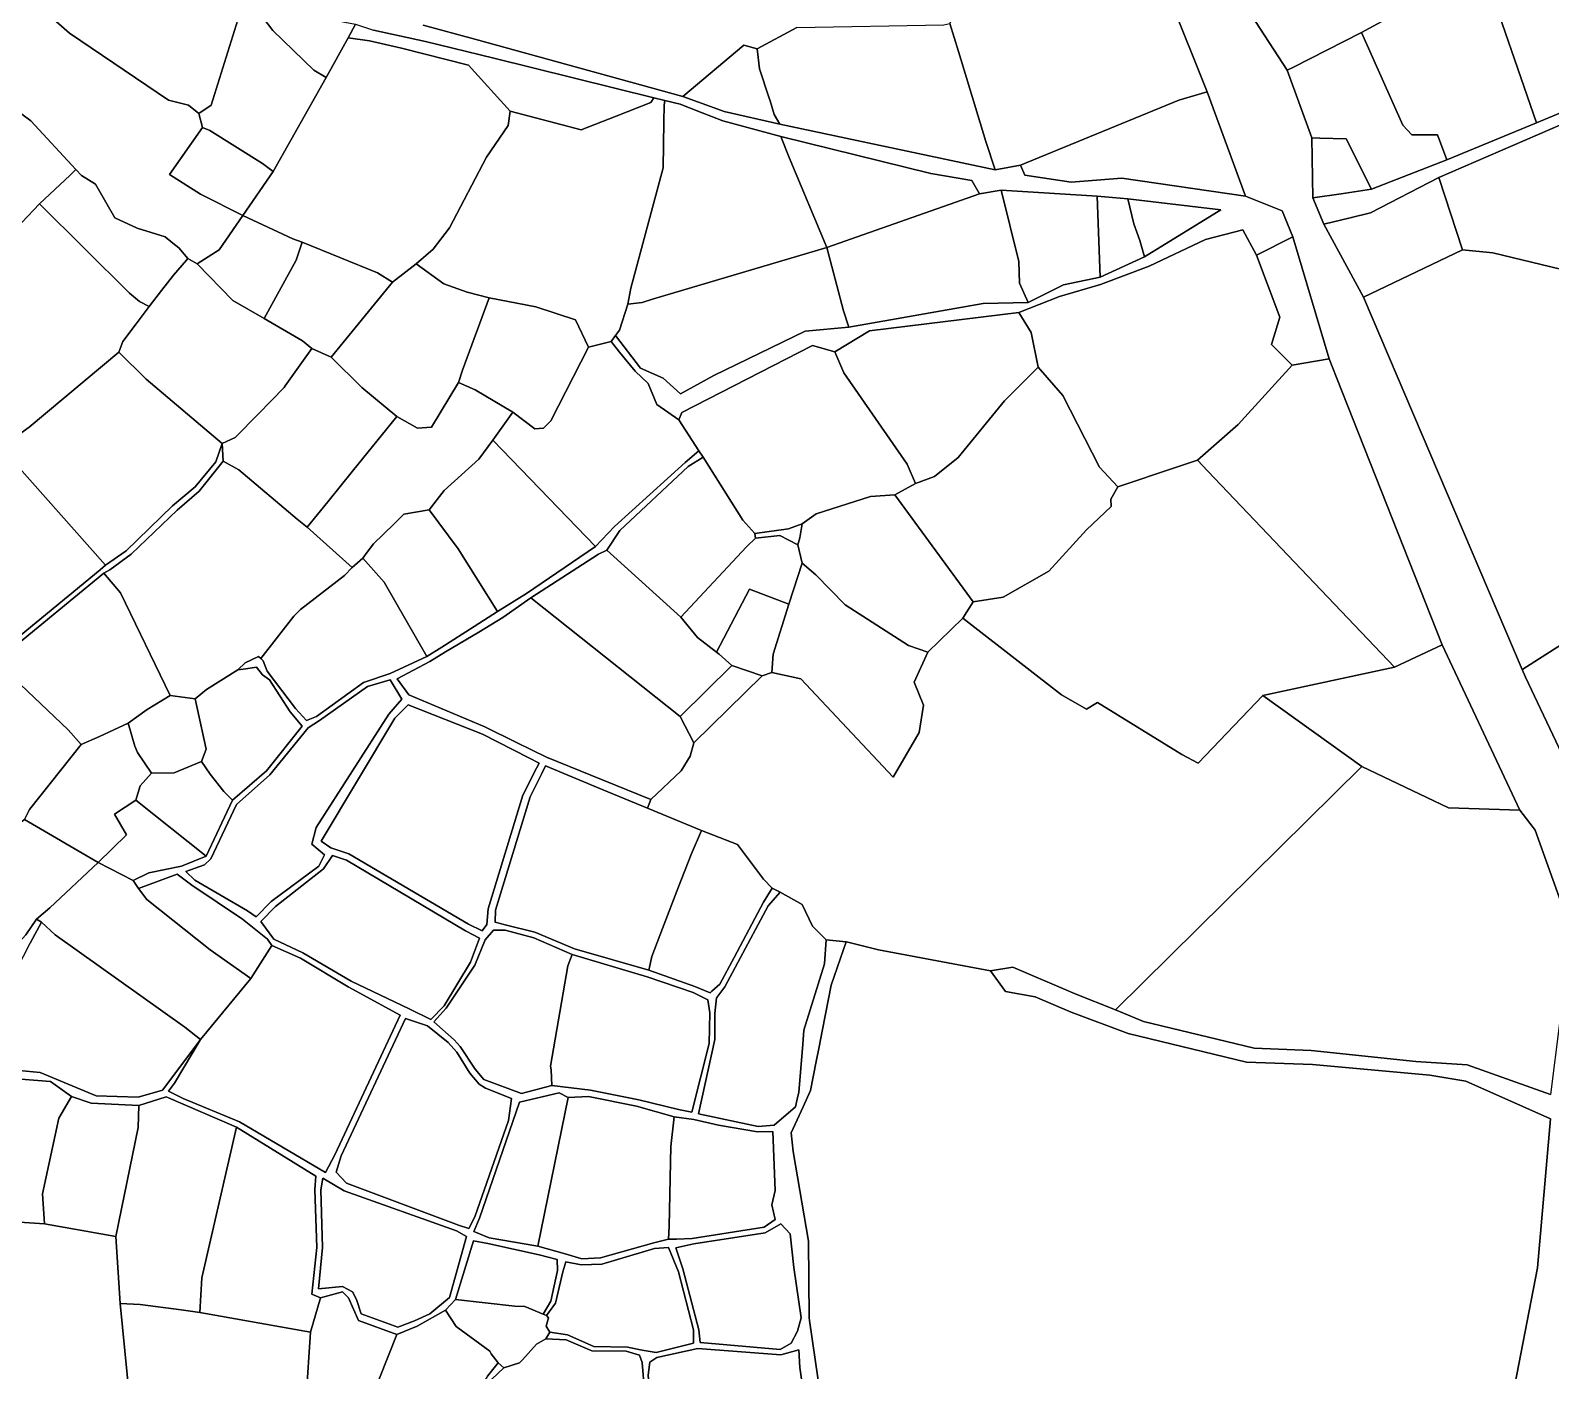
# Model space of a CAD drawing. Extents: x 542555 to 550520, y 1840485 to 1846995.
# Drawn here: x 549247 to 549493.4, y 1844050.7 to 1844267.9 of the extents above; entities that cross this region are included whole.
import ezdxf

# ---------------------------------------------------------------- set-up
doc = ezdxf.new("R2010")
doc.units = 0
doc.layers.add('Level 30', color=7, linetype='Continuous')

msp = doc.modelspace()

# ---------------------------------------------------------------- linework, layer by layer
at = {"layer": 'Level 30'}
for points in [[(549501.76, 1844334.36), (549485.72, 1844327.28), (549446.4, 1844316.79), (549442.63, 1844310.17), (549440.51, 1844305.01), (549439.8425, 1844302.9808), (549439.01, 1844300.45), (549437.7, 1844293.97), (549437.51, 1844291.88), (549436.9976, 1844289.6282), (549436.8, 1844288.76), (549438.4964, 1844283.6252), (549438.66, 1844283.13), (549445.53, 1844269.31), (549450.68, 1844261.43), (549454.7, 1844250.47), (549454.85, 1844240.75), (549456.63, 1844236.48), (549463.06, 1844224.69), (549488.74, 1844164.32), (549489.3193, 1844163.0939), (549501.54, 1844137.23)], [(549495.32, 1844125.92), (549490.86, 1844138.32), (549490.5471, 1844138.727), (549488.4, 1844141.52), (549475.79, 1844168.36), (549458.7005, 1844211.6304), (549457.5, 1844214.67), (549451.58, 1844234.44), (549449.9, 1844238.67), (549443.95, 1844241.02), (549437.73, 1844257.93), (549431.72, 1844272.9597)], [(549250.76, 1844269.72), (549253.38, 1844267.46), (549269.44, 1844256.58), (549272.67, 1844255.76), (549274.32, 1844254.4), (549274.93, 1844252.15), (549269.57, 1844244.55), (549274.62, 1844241.36), (549281.48, 1844237.91), (549277.63, 1844232.33), (549274.07, 1844230.08), (549272.57, 1844230.94), (549271.08, 1844232.65), (549270.12, 1844233.42), (549268.86, 1844234.42), (549264.32, 1844235.83), (549260.72, 1844237.54), (549257.58, 1844242.96), (549255.31, 1844244.38), (549254.42, 1844245.33), (549247.13, 1844253.22), (549245.65, 1844254.34)], [(549310.7, 1844268.76), (549319.035, 1844266.4683), (549352.78, 1844257.19), (549358.4234, 1844255.1148), (549359.47, 1844254.73), (549368.47, 1844252.72), (549403.39, 1844245.3), (549407.5, 1844246.07), (549408.17, 1844244.42), (549415.7, 1844243.27), (549423.87, 1844243.96), (549443.95, 1844241.02), (549449.9, 1844238.67), (549451.58, 1844234.44), (549445.69, 1844231.47), (549443.52, 1844235.55), (549437.44, 1844234), (549428.3, 1844229.71), (549420.45, 1844226.71), (549413.82, 1844224.75), (549407.2, 1844222.18), (549383.03, 1844219.2), (549377.37, 1844215.79), (549373.78, 1844216.81), (549352.57, 1844206), (549352.11, 1844204.79), (549348.57, 1844207.29), (549347.16, 1844210.66), (549345.02, 1844212.67), (549342.52, 1844215.74), (549341.15, 1844217.46), (549341.86, 1844218.45), (549345.92, 1844213.14), (549349.59, 1844211.55), (549352.38, 1844209.02), (549357.78, 1844211.98), (549372.58, 1844219.17), (549379.64, 1844219.8), (549401.41, 1844223.63), (549408.69, 1844223.82), (549414.44, 1844226.65), (549420.37, 1844227.93), (549427.59, 1844231.18), (549439.93, 1844238.84), (549424.87, 1844240.62), (549419.9, 1844241.05), (549404.33, 1844242.01), (549400.85, 1844241.38), (549399.6, 1844243.54), (549392.97, 1844244.69), (549368.64, 1844250.71), (549359.22, 1844253.25), (549355.8977, 1844254.5271), (549352.3, 1844255.91), (549349.85, 1844256.52), (549348.06, 1844256.96), (549322.1327, 1844263.3683), (549311.04, 1844266.11), (549302.61, 1844267.9)], [(549371.22, 1844268.34), (549364.81, 1844264.91), (549362.64, 1844265.5), (549352.78, 1844257.19), (549319.035, 1844266.4683), (549310.7, 1844268.76)], [(549497.27, 1844253.58), (549475.26, 1844244.06), (549464.19, 1844238.33), (549460.918, 1844237.5293), (549456.63, 1844236.48), (549454.85, 1844240.75), (549459.4264, 1844241.4244), (549464.35, 1844242.15), (549476.56, 1844246.92), (549491.06, 1844252.93), (549507.18, 1844259.61)], [(549242.79, 1844167.71), (549258.36, 1844180.46), (549259.2, 1844181.24), (549262.58, 1844183.57), (549270.07, 1844190.84), (549273.76, 1844193.93), (549277.06, 1844198.01), (549278.11, 1844200.95), (549278.27, 1844198.07), (549274.36, 1844193.25), (549270.83, 1844190.18), (549263.36, 1844183.04), (549259.9, 1844180.5), (549258.95, 1844179.97), (549243.44, 1844167.18)], [(549242.96, 1844099.56), (549248.64, 1844099.05), (549257.71, 1844095.27), (549264.48, 1844095.07), (549268.47, 1844096.17), (549269.65, 1844097.77), (549274.59, 1844104.37), (549270.39, 1844097.32), (549269.4, 1844096), (549271.78, 1844094.83), (549280.9, 1844091.03), (549294.86, 1844082.85), (549296.38, 1844085.71), (549306.93, 1844108.32), (549298.55, 1844112.94), (549290.82, 1844117.55), (549286.18, 1844119.64), (549285.47, 1844120.67), (549281.43, 1844123.91), (549273.19, 1844129.39), (549270.83, 1844131.16), (549264.58, 1844128.88), (549263.68, 1844130.13), (549266.22, 1844131.38), (549271.54, 1844132.45), (549275.5, 1844134.08), (549279.78, 1844143.18), (549285.28, 1844147.91), (549291.07, 1844155.15), (549289.11, 1844157.5), (549285.77, 1844162.68), (549284.67, 1844163.45), (549283.68, 1844164.72), (549281.93, 1844164.44), (549280.67, 1844164.27), (549281.86, 1844165.4), (549284.01, 1844166.45), (549284.37, 1844166.11), (549284.73, 1844165.75), (549285.42, 1844164.06), (549289.97, 1844158), (549291.79, 1844156.05), (549293.38, 1844156.7), (549301.02, 1844162.21), (549305.36, 1844163.7), (549311.28, 1844166.43), (549313.69, 1844167.97), (549318.94, 1844171.33), (549322.74, 1844173.76), (549327.41, 1844176.67), (549338.6, 1844184.25), (549341.71, 1844187.52), (549353.12, 1844197.88), (549355.36, 1844199.77), (549356.04, 1844198.73), (549353.62, 1844197.21), (549342.54, 1844186.84), (549340.47, 1844183.69), (549339.08, 1844183.02), (549328.15, 1844175.93), (549323.61, 1844172.74), (549319.68, 1844170.39), (549314.31, 1844167.18), (549311.75, 1844165.65), (549306.47, 1844162.83), (549308.34, 1844160.25), (549320.68, 1844155.04), (549325.81, 1844152.52), (549330.65, 1844150.15), (549337.86, 1844147.23), (549347.59, 1844143.29), (549347.02, 1844141.85), (549339.68, 1844144.91), (549330.5, 1844148.73), (549329.84, 1844147.38), (549328.04, 1844143.69), (549322.39, 1844125.37), (549322.35, 1844123.4), (549323.99, 1844122.95), (549328.77, 1844121.77), (549335.19, 1844119.08), (549347.24, 1844115.64), (549354.68, 1844112.95), (549357.21, 1844111.97), (549357.47, 1844112.2), (549358.77, 1844113.36), (549361.06, 1844117.67), (549365.82, 1844126.63), (549367.22, 1844128.9), (549368.54, 1844128.27), (549366.56, 1844126.05), (549361.68, 1844116.89), (549359.57, 1844112.93), (549358.26, 1844111.19), (549358.24, 1844111.16), (549357.93, 1844108.58), (549357.97, 1844104.4), (549355.32, 1844092.37), (549364.98, 1844090.3), (549367.55, 1844090.53), (549371.03, 1844093.5), (549371.28, 1844094.7), (549371.53, 1844095.88), (549372.19, 1844103.57), (549372.39, 1844105.91), (549375.69, 1844116.63), (549376.01, 1844120.56), (549379.22, 1844120.23), (549376.79, 1844113.17), (549375.386, 1844105.9992), (549374.7808, 1844102.9081), (549374.37, 1844100.81), (549373.45, 1844096.14), (549372.24, 1844093.49), (549370.3, 1844089.26), (549370.62, 1844086.24), (549373.11, 1844071.72), (549373.21, 1844059.29), (549373.269, 1844058.8835), (549375.5395, 1844043.2278)], [(549246.32, 1844121.33), (549248.05, 1844123.88), (549248.82, 1844123.38), (549246.98, 1844120.02)], [(549375.5395, 1844043.2278), (549373.269, 1844058.8835), (549373.21, 1844059.29), (549373.11, 1844071.72), (549370.62, 1844086.24), (549370.3, 1844089.26), (549372.24, 1844093.49), (549373.45, 1844096.14), (549374.37, 1844100.81), (549374.7808, 1844102.9081), (549375.386, 1844105.9992), (549376.79, 1844113.17), (549379.22, 1844120.23), (549379.4979, 1844120.1597), (549384.44, 1844118.91), (549402.61, 1844115.49), (549405.02, 1844112.19), (549409.87, 1844111.3), (549415.69, 1844108.82), (549424.91, 1844105.36), (549444.12, 1844100.69), (549454.78, 1844100.36), (549473.81, 1844098.62), (549479.63, 1844097.65), (549493.33, 1844091.53), (549491.23, 1844067.39), (549486.87, 1844044.8)], [(549486.87, 1844044.8), (549491.23, 1844067.39), (549493.33, 1844091.53), (549479.63, 1844097.65), (549473.81, 1844098.62), (549454.78, 1844100.36), (549444.12, 1844100.69), (549424.91, 1844105.36), (549415.69, 1844108.82), (549409.87, 1844111.3), (549405.02, 1844112.19), (549402.61, 1844115.49), (549406.22, 1844116.12), (549416.32, 1844111.8), (549422.87, 1844109.19), (549427.38, 1844107.33), (549445.31, 1844102.97), (549454.57, 1844102.61), (549471.56, 1844100.8), (549479.83, 1844100.3), (549493.38, 1844095.48)], [(549347.29, 1844038.13), (549346.19, 1844052.07), (549345.73, 1844053.25), (549343.59, 1844053.9), (549338.01, 1844053.92), (549333.83, 1844055.71), (549330.56, 1844055.88), (549331.19, 1844056.95), (549334.05, 1844056.54), (549338.34, 1844054.65), (549343.78, 1844054.56), (549346.16, 1844054.05), (549348.44, 1844053.66), (549354.47, 1844055.2), (549354.49, 1844057.36), (549352.06, 1844066.72), (549350.45, 1844070.71), (549348.17, 1844070.51), (549339.63, 1844068.01), (549336.3, 1844067.87), (549333.81, 1844068.35), (549333.3, 1844066.75), (549332.11, 1844061.68), (549330.69, 1844059.67), (549330.11, 1844059.9), (549331.37, 1844061.99), (549332.47, 1844066.97), (549332.37, 1844068.76), (549329.48, 1844069.5), (549321.18, 1844071.34), (549318.85, 1844071.76), (549315.92, 1844062.29), (549314.29, 1844060.51), (549309.73, 1844057.95), (549306.43, 1844056.59), (549300.22, 1844058.87), (549298.61, 1844062.53), (549297.59, 1844063.48), (549294.06, 1844062.53), (549292.64, 1844063.14), (549293.43, 1844070.67), (549293.15, 1844080.11), (549293.31, 1844082.25), (549280.45, 1844090.17), (549269.02, 1844095.08), (549264.61, 1844093.69), (549256.89, 1844094.08), (549253.68, 1844095.16), (549250.28, 1844097.56), (549243.44, 1844098.14)], [(549321.11, 1844049.86), (549322.84, 1844051.99), (549323.78, 1844051.17), (549321.79, 1844049.33)]]:
    msp.add_lwpolyline(points, dxfattribs=at)
for points in [[(549497.6, 1844285.6), (549507.18, 1844259.61), (549491.06, 1844252.93), (549482.49, 1844277.81), (549482.17, 1844279.19), (549492.96, 1844284.79)], [(549482.17, 1844279.19), (549482.49, 1844277.81), (549480.27, 1844276.92), (549479.71, 1844275.08), (549476.09, 1844272.55), (549472.49, 1844272.91), (549462.71, 1844267.52), (549451.5895, 1844261.8904), (549450.68, 1844261.43), (549445.53, 1844269.31), (549448.2606, 1844270.5836), (549479.19, 1844285.01), (549481.14, 1844280.69)], [(549482.49, 1844277.81), (549491.06, 1844252.93), (549476.56, 1844246.92), (549475.03, 1844250.98), (549470.88, 1844250.95), (549469.44, 1844252.54), (549462.71, 1844267.52), (549472.49, 1844272.91), (549476.09, 1844272.55), (549479.71, 1844275.08), (549480.27, 1844276.92)], [(549276.33, 1844255.77), (549274.32, 1844254.4), (549272.67, 1844255.76), (549269.44, 1844256.58), (549253.38, 1844267.46), (549250.76, 1844269.72), (549256.15, 1844273.97), (549257.03, 1844275.29), (549281.17, 1844272.78), (549280.63, 1844269.58)], [(549294.96, 1844260.28), (549286.38, 1844245.02), (549284.66, 1844246.33), (549276.11, 1844251.68), (549274.93, 1844252.15), (549274.32, 1844254.4), (549276.33, 1844255.77), (549280.63, 1844269.58), (549281.17, 1844272.78), (549283.75, 1844271.78), (549284.76, 1844269.93), (549286.3, 1844267.86), (549292.95, 1844261.45)], [(549431.44, 1844273.66), (549431.72, 1844272.9597), (549437.73, 1844257.93), (549433.12, 1844256.57), (549407.5, 1844246.07), (549403.39, 1844245.3), (549401.86, 1844249.87), (549397.4182, 1844264.4698), (549396.04, 1844269), (549396.91, 1844270.49)], [(549299.71, 1844268.89), (549298.51, 1844266.7), (549294.96, 1844260.28), (549292.95, 1844261.45), (549286.3, 1844267.86), (549284.76, 1844269.93), (549283.75, 1844271.78), (549286.53, 1844271.37)], [(549322.1327, 1844263.3683), (549348.06, 1844256.96), (549347.55, 1844256.23), (549341.9774, 1844254.0139), (549336.31, 1844251.76), (549324.8, 1844254.78), (549318.03, 1844262.27), (549307.16, 1844265.03), (549301.96, 1844266.19), (549298.51, 1844266.7), (549299.71, 1844268.89), (549302.61, 1844267.9), (549311.04, 1844266.11)], [(549396.04, 1844269), (549397.4182, 1844264.4698), (549401.86, 1844249.87), (549403.39, 1844245.3), (549368.47, 1844252.72), (549367.55, 1844254.24), (549366.91, 1844256.48), (549366.7183, 1844257.0452), (549365.16, 1844261.64), (549364.81, 1844264.91), (549371.22, 1844268.34), (549395.07, 1844268.78)], [(549298.51, 1844266.7), (549301.96, 1844266.19), (549307.16, 1844265.03), (549318.03, 1844262.27), (549324.8, 1844254.78), (549324.43, 1844252.46), (549320.92, 1844247.34), (549314.96, 1844235.88), (549312.29, 1844232.45), (549309.56, 1844230.07), (549305.72, 1844227.07), (549303.27, 1844228.59), (549291.07, 1844233.55), (549289.54, 1844234.1), (549281.48, 1844237.91), (549286.38, 1844245.02), (549294.96, 1844260.28)], [(549364.81, 1844264.91), (549365.16, 1844261.64), (549366.7183, 1844257.0452), (549366.91, 1844256.48), (549367.55, 1844254.24), (549368.47, 1844252.72), (549359.47, 1844254.73), (549358.4234, 1844255.1148), (549352.78, 1844257.19), (549362.64, 1844265.5)], [(549462.71, 1844267.52), (549469.44, 1844252.54), (549470.88, 1844250.95), (549475.03, 1844250.98), (549476.56, 1844246.92), (549464.35, 1844242.15), (549460.26, 1844250.32), (549455.9758, 1844250.4356), (549454.7, 1844250.47), (549450.68, 1844261.43), (549451.5895, 1844261.8904)], [(549253.48, 1844244.45), (549248.52, 1844239.78), (549245.66, 1844236.75), (549228.1, 1844220.82), (549225.55, 1844218.96), (549210.07, 1844235.36), (549207.83, 1844237.19), (549208.26, 1844238.59), (549234.26, 1844260.88), (549237.42, 1844260.57), (549245.65, 1844254.34), (549247.13, 1844253.22), (549254.42, 1844245.33)], [(549344.32, 1844226.14), (549343.82, 1844223.54), (549342.48, 1844219.31), (549341.86, 1844218.45), (549341.15, 1844217.46), (549337.5, 1844216.56), (549335.39, 1844220.99), (549328.93, 1844223.08), (549321.39, 1844224.53), (549317.8, 1844225.47), (549314.05, 1844226.81), (549309.56, 1844230.07), (549312.29, 1844232.45), (549314.96, 1844235.88), (549320.92, 1844247.34), (549324.43, 1844252.46), (549324.8, 1844254.78), (549336.31, 1844251.76), (549341.9774, 1844254.0139), (549347.55, 1844256.23), (549348.06, 1844256.96), (549349.85, 1844256.52), (549349.74, 1844255.79), (549349.7001, 1844253.0848), (549349.59, 1844245.63)], [(549368.64, 1844250.71), (549369.98, 1844247.28), (549376.09, 1844232.71), (549347.85, 1844224.32), (549346.15, 1844223.79), (549343.82, 1844223.54), (549344.32, 1844226.14), (549349.59, 1844245.63), (549349.7001, 1844253.0848), (549349.74, 1844255.79), (549349.85, 1844256.52), (549352.3, 1844255.91), (549355.8977, 1844254.5271), (549359.22, 1844253.25)], [(549437.73, 1844257.93), (549443.95, 1844241.02), (549423.87, 1844243.96), (549415.7, 1844243.27), (549408.17, 1844244.42), (549407.5, 1844246.07), (549433.12, 1844256.57)], [(549499.32, 1844232.77), (549494.95, 1844229.21), (549484.01, 1844231.83), (549479.11, 1844232.32), (549475.26, 1844244.06), (549497.27, 1844253.58), (549503.13, 1844237.17), (549503.8, 1844235.53)], [(549286.38, 1844245.02), (549281.48, 1844237.91), (549274.62, 1844241.36), (549269.57, 1844244.55), (549274.93, 1844252.15), (549276.11, 1844251.68), (549284.66, 1844246.33)], [(549400.85, 1844241.38), (549376.09, 1844232.71), (549369.98, 1844247.28), (549368.64, 1844250.71), (549392.97, 1844244.69), (549399.6, 1844243.54)], [(549464.35, 1844242.15), (549459.4264, 1844241.4244), (549454.85, 1844240.75), (549454.7, 1844250.47), (549455.9758, 1844250.4356), (549460.26, 1844250.32)], [(549254.42, 1844245.33), (549255.31, 1844244.38), (549257.58, 1844242.96), (549260.72, 1844237.54), (549264.32, 1844235.83), (549268.86, 1844234.42), (549270.12, 1844233.42), (549271.08, 1844232.65), (549272.57, 1844230.94), (549272.31, 1844230.64), (549270.24, 1844228.22), (549268.29, 1844225.72), (549266.28, 1844223.14), (549264.7, 1844223.94), (549263.11, 1844225.29), (549248.52, 1844239.78), (549253.48, 1844244.45)], [(549465.4072, 1844225.8058), (549463.06, 1844224.69), (549456.63, 1844236.48), (549460.918, 1844237.5293), (549464.19, 1844238.33), (549475.26, 1844244.06), (549479.11, 1844232.32)], [(549404.33, 1844242.01), (549407.2, 1844230.46), (549407.31, 1844226.94), (549408.69, 1844223.82), (549401.41, 1844223.63), (549379.64, 1844219.8), (549378.81, 1844222.43), (549376.09, 1844232.71), (549400.85, 1844241.38)], [(549419.9, 1844241.05), (549420.37, 1844227.93), (549414.44, 1844226.65), (549408.69, 1844223.82), (549407.31, 1844226.94), (549407.2, 1844230.46), (549404.33, 1844242.01)], [(549424.87, 1844240.62), (549425.84, 1844236.52), (549426.82, 1844233.82), (549427.59, 1844231.18), (549420.37, 1844227.93), (549419.9, 1844241.05)], [(549262.02, 1844217.5), (549261.36, 1844215.76), (549246.85, 1844203.58), (549242.28, 1844200.3), (549225.55, 1844218.96), (549228.1, 1844220.82), (549245.66, 1844236.75), (549248.52, 1844239.78), (549263.11, 1844225.29), (549264.7, 1844223.94), (549266.28, 1844223.14), (549264.19, 1844220.35)], [(549439.93, 1844238.84), (549427.59, 1844231.18), (549426.82, 1844233.82), (549425.84, 1844236.52), (549424.87, 1844240.62)], [(549290.11, 1844230.66), (549284.91, 1844221.19), (549279.86, 1844224.1), (549274.07, 1844230.08), (549277.63, 1844232.33), (549281.48, 1844237.91), (549289.54, 1844234.1), (549291.07, 1844233.55)], [(549305.72, 1844227.07), (549295.77, 1844214.94), (549292.63, 1844216.34), (549291.15, 1844217.6), (549284.91, 1844221.19), (549290.11, 1844230.66), (549291.07, 1844233.55), (549303.27, 1844228.59)], [(549442.73, 1844204.04), (549436.15, 1844198.23), (549432.59, 1844197.07), (549423.22, 1844193.92), (549420.28, 1844197.14), (549414.35, 1844208.74), (549410.33, 1844213.31), (549409.18, 1844218.92), (549407.2, 1844222.18), (549413.82, 1844224.75), (549420.45, 1844226.71), (549428.3, 1844229.71), (549437.44, 1844234), (549443.52, 1844235.55), (549445.69, 1844231.47), (549449.49, 1844221.41), (549448.16, 1844216.98), (549451.51, 1844213.67)], [(549457.5, 1844214.67), (549451.51, 1844213.67), (549448.16, 1844216.98), (549449.49, 1844221.41), (549445.69, 1844231.47), (549451.58, 1844234.44)], [(549280.24, 1844201.91), (549278.11, 1844200.95), (549265.79, 1844211.36), (549261.36, 1844215.76), (549262.02, 1844217.5), (549264.19, 1844220.35), (549266.28, 1844223.14), (549268.29, 1844225.72), (549270.24, 1844228.22), (549272.31, 1844230.64), (549272.57, 1844230.94), (549274.07, 1844230.08), (549279.86, 1844224.1), (549284.91, 1844221.19), (549291.15, 1844217.6), (549292.63, 1844216.34), (549288.34, 1844210.3), (549288.15, 1844210.03), (549284.01, 1844205.78)], [(549376.09, 1844232.71), (549378.81, 1844222.43), (549379.64, 1844219.8), (549372.58, 1844219.17), (549357.78, 1844211.98), (549352.38, 1844209.02), (549349.59, 1844211.55), (549345.92, 1844213.14), (549341.86, 1844218.45), (549342.48, 1844219.31), (549343.82, 1844223.54), (549346.15, 1844223.79), (549347.85, 1844224.32)], [(549488.8589, 1844164.3958), (549488.74, 1844164.32), (549463.06, 1844224.69), (549465.4072, 1844225.8058), (549479.11, 1844232.32), (549484.01, 1844231.83), (549494.95, 1844229.21), (549502.64, 1844182.47), (549504.52, 1844174.38)], [(549309.56, 1844230.07), (549314.05, 1844226.81), (549317.8, 1844225.47), (549321.39, 1844224.53), (549317.05, 1844212.86), (549316.41, 1844210.85), (549312.06, 1844203.58), (549309.74, 1844203.45), (549306.39, 1844205.33), (549300.77, 1844210.01), (549295.77, 1844214.94), (549305.72, 1844227.07)], [(549328.79, 1844203.32), (549325.2, 1844206.01), (549319.13, 1844209.66), (549316.41, 1844210.85), (549317.05, 1844212.86), (549321.39, 1844224.53), (549328.93, 1844223.08), (549335.39, 1844220.99), (549337.5, 1844216.56), (549331.35, 1844204.65), (549330.18, 1844203.44)], [(549393.54, 1844195.59), (549390.46, 1844194.48), (549389.12, 1844197.61), (549378.84, 1844212.4), (549377.37, 1844215.79), (549383.03, 1844219.2), (549407.2, 1844222.18), (549409.18, 1844218.92), (549410.33, 1844213.31), (549404.89, 1844207.85), (549397.39, 1844198.69)], [(549295.21, 1844191.5), (549291.89, 1844187.39), (549290.27, 1844188.71), (549280.84, 1844196.67), (549278.27, 1844198.07), (549278.11, 1844200.95), (549280.24, 1844201.91), (549284.01, 1844205.78), (549288.15, 1844210.03), (549288.34, 1844210.3), (549292.63, 1844216.34), (549295.77, 1844214.94), (549300.77, 1844210.01), (549306.39, 1844205.33), (549299.22, 1844196.45)], [(549352.11, 1844204.79), (549355.36, 1844199.77), (549353.12, 1844197.88), (549341.71, 1844187.52), (549338.6, 1844184.25), (549321.99, 1844201.47), (549325.2, 1844206.01), (549328.79, 1844203.32), (549330.18, 1844203.44), (549331.35, 1844204.65), (549337.5, 1844216.56), (549341.15, 1844217.46), (549342.52, 1844215.74), (549345.02, 1844212.67), (549347.16, 1844210.66), (549348.57, 1844207.29)], [(549390.46, 1844194.48), (549387.11, 1844192.62), (549383.17, 1844192.38), (549374.39, 1844189.55), (549372.08, 1844187.96), (549369.89, 1844187.15), (549364.42, 1844186.37), (549362.47, 1844188.51), (549356.04, 1844198.73), (549355.36, 1844199.77), (549352.11, 1844204.79), (549352.57, 1844206), (549373.78, 1844216.81), (549377.37, 1844215.79), (549378.84, 1844212.4), (549389.12, 1844197.61)], [(549261.36, 1844215.76), (549265.79, 1844211.36), (549278.11, 1844200.95), (549277.06, 1844198.01), (549273.76, 1844193.93), (549270.07, 1844190.84), (549262.58, 1844183.57), (549259.2, 1844181.24), (549242.28, 1844200.3), (549246.85, 1844203.58)], [(549457.5, 1844214.67), (549458.7005, 1844211.6304), (549475.79, 1844168.36), (549468.1, 1844164.73), (549437.8228, 1844196.476), (549436.15, 1844198.23), (549442.73, 1844204.04), (549451.51, 1844213.67)], [(549404.64, 1844176.04), (549399.82, 1844175.3), (549387.11, 1844192.62), (549390.46, 1844194.48), (549393.54, 1844195.59), (549397.39, 1844198.69), (549404.89, 1844207.85), (549410.33, 1844213.31), (549414.35, 1844208.74), (549420.28, 1844197.14), (549423.22, 1844193.92), (549422.12, 1844191.96), (549422.18, 1844190.73), (549418.17, 1844186.97), (549412.05, 1844180.26)], [(549325.2, 1844206.01), (549321.99, 1844201.47), (549319.71, 1844198.39), (549314.09, 1844193.35), (549311.67, 1844190.2), (549307.56, 1844189.51), (549305.92, 1844187.91), (549302.64, 1844184.72), (549301.62, 1844183.34), (549300.89, 1844182.37), (549299.19, 1844180.89), (549291.89, 1844187.39), (549295.21, 1844191.5), (549299.22, 1844196.45), (549306.39, 1844205.33), (549309.74, 1844203.45), (549312.06, 1844203.58), (549316.41, 1844210.85), (549319.13, 1844209.66)], [(549321.99, 1844201.47), (549338.6, 1844184.25), (549327.41, 1844176.67), (549322.74, 1844173.76), (549316.38, 1844183.88), (549311.67, 1844190.2), (549314.09, 1844193.35), (549319.71, 1844198.39)], [(549242.28, 1844200.3), (549259.2, 1844181.24), (549258.36, 1844180.46), (549242.79, 1844167.71), (549241.6, 1844167.42), (549240.7, 1844168.04), (549238.25, 1844171.37), (549226.57, 1844184.83), (549240.12, 1844198.62)], [(549291.89, 1844187.39), (549299.19, 1844180.89), (549297.96, 1844179.59), (549290.82, 1844174.06), (549289.7, 1844172.96), (549284.37, 1844166.11), (549284.01, 1844166.45), (549281.86, 1844165.4), (549280.67, 1844164.27), (549275.56, 1844161.11), (549273.75, 1844159.59), (549269.69, 1844160.1), (549261.63, 1844176.76), (549258.95, 1844179.97), (549259.9, 1844180.5), (549263.36, 1844183.04), (549270.83, 1844190.18), (549274.36, 1844193.25), (549278.27, 1844198.07), (549280.84, 1844196.67), (549290.27, 1844188.71)], [(549364.42, 1844186.37), (549364.53, 1844185.6), (549363.05, 1844184.2), (549352.42, 1844172.84), (549340.47, 1844183.69), (549342.54, 1844186.84), (549353.62, 1844197.21), (549356.04, 1844198.73), (549362.47, 1844188.51)], [(549436.15, 1844198.23), (549437.8228, 1844196.476), (549468.1, 1844164.73), (549446.73, 1844160.13), (549436.27, 1844149.14), (549433.62, 1844150.54), (549419.96, 1844158.98), (549418.16, 1844157.93), (549414.11, 1844160.25), (549408.0757, 1844164.9266), (549398.11, 1844172.65), (549399.82, 1844175.3), (549404.64, 1844176.04), (549412.05, 1844180.26), (549418.17, 1844186.97), (549422.18, 1844190.73), (549422.12, 1844191.96), (549423.22, 1844193.92), (549432.59, 1844197.07)], [(549399.82, 1844175.3), (549398.11, 1844172.65), (549392.46, 1844167.17), (549389.34, 1844168.22), (549379.05, 1844174.82), (549374.32, 1844179.66), (549372.07, 1844181.54), (549371.42, 1844184.52), (549371.74, 1844185.65), (549372.08, 1844187.96), (549374.39, 1844189.55), (549383.17, 1844192.38), (549387.11, 1844192.62)], [(549311.67, 1844190.2), (549316.38, 1844183.88), (549322.74, 1844173.76), (549318.94, 1844171.33), (549313.69, 1844167.97), (549311.28, 1844166.43), (549304.35, 1844178.48), (549300.89, 1844182.37), (549301.62, 1844183.34), (549302.64, 1844184.72), (549305.92, 1844187.91), (549307.56, 1844189.51)], [(549364.42, 1844186.37), (549369.89, 1844187.15), (549372.08, 1844187.96), (549371.74, 1844185.65), (549371.42, 1844184.52), (549368.47, 1844186.03), (549364.53, 1844185.6)], [(549372.07, 1844181.54), (549369.96, 1844174.92), (549363.54, 1844177.35), (549358.23, 1844167.15), (549355.11, 1844169.5), (549352.42, 1844172.84), (549363.05, 1844184.2), (549364.53, 1844185.6), (549368.47, 1844186.03), (549371.42, 1844184.52)], [(549564.25, 1844169.71), (549555.12, 1844159.33), (549547.4, 1844151.5), (549541.54, 1844148.46), (549532.63, 1844146.6), (549526.59, 1844143.99), (549523.36, 1844139.26), (549514.51, 1844130.85), (549503.61, 1844131.35), (549501.54, 1844137.23), (549489.3193, 1844163.0939), (549488.74, 1844164.32), (549488.8589, 1844164.3958), (549504.52, 1844174.38), (549549.83, 1844185.26)], [(549300.89, 1844182.37), (549304.35, 1844178.48), (549311.28, 1844166.43), (549305.36, 1844163.7), (549301.02, 1844162.21), (549293.38, 1844156.7), (549291.79, 1844156.05), (549289.97, 1844158), (549285.42, 1844164.06), (549284.73, 1844165.75), (549284.37, 1844166.11), (549289.7, 1844172.96), (549290.82, 1844174.06), (549297.96, 1844179.59), (549299.19, 1844180.89)], [(549360.7, 1844164.96), (549352.3, 1844156.71), (549328.15, 1844175.93), (549339.08, 1844183.02), (549340.47, 1844183.69), (549352.42, 1844172.84), (549355.11, 1844169.5), (549358.23, 1844167.15), (549358.65, 1844166.84)], [(549258.95, 1844179.97), (549261.63, 1844176.76), (549269.69, 1844160.1), (549265.97, 1844157.84), (549262.89, 1844155.63), (549258.23, 1844153.48), (549255.29, 1844152.2), (549253.17, 1844154.55), (549243.21, 1844163.99), (549241.7, 1844165.51), (549243.44, 1844167.18)], [(549371.89, 1844162.81), (549367.2, 1844163.86), (549367.38, 1844166.81), (549369.96, 1844174.92), (549372.07, 1844181.54), (549374.32, 1844179.66), (549379.05, 1844174.82), (549389.34, 1844168.22), (549392.46, 1844167.17), (549390.27, 1844162.3), (549391.78, 1844158.58), (549391.04, 1844154.14), (549386.86, 1844146.91)], [(549367.38, 1844166.81), (549367.2, 1844163.86), (549365.61, 1844163.31), (549360.7, 1844164.96), (549358.65, 1844166.84), (549358.23, 1844167.15), (549363.54, 1844177.35), (549369.96, 1844174.92)], [(549352.3, 1844156.71), (549354.54, 1844152.48), (549353.96, 1844150.31), (549352.51, 1844147.92), (549347.59, 1844143.29), (549337.86, 1844147.23), (549330.65, 1844150.15), (549325.81, 1844152.52), (549320.68, 1844155.04), (549308.34, 1844160.25), (549306.47, 1844162.83), (549311.75, 1844165.65), (549314.31, 1844167.18), (549319.68, 1844170.39), (549323.61, 1844172.74), (549328.15, 1844175.93)], [(549462.8, 1844148.63), (549422.87, 1844109.19), (549416.32, 1844111.8), (549406.22, 1844116.12), (549402.61, 1844115.49), (549384.44, 1844118.91), (549379.4979, 1844120.1597), (549379.22, 1844120.23), (549376.01, 1844120.56), (549373.75, 1844122.76), (549372.1, 1844126.25), (549368.54, 1844128.27), (549367.22, 1844128.9), (549365.84, 1844130.37), (549361.62, 1844135.97), (549355.81, 1844138.23), (549347.02, 1844141.85), (549347.59, 1844143.29), (549352.51, 1844147.92), (549353.96, 1844150.31), (549354.54, 1844152.48), (549365.61, 1844163.31), (549367.2, 1844163.86), (549371.89, 1844162.81), (549386.86, 1844146.91), (549391.04, 1844154.14), (549391.78, 1844158.58), (549390.27, 1844162.3), (549392.46, 1844167.17), (549398.11, 1844172.65), (549408.0757, 1844164.9266), (549414.11, 1844160.25), (549418.16, 1844157.93), (549419.96, 1844158.98), (549433.62, 1844150.54), (549436.27, 1844149.14), (549446.73, 1844160.13)], [(549476.82, 1844141.91), (549462.8, 1844148.63), (549446.73, 1844160.13), (549468.1, 1844164.73), (549475.79, 1844168.36), (549488.4, 1844141.52)], [(549241.7, 1844165.51), (549243.21, 1844163.99), (549253.17, 1844154.55), (549255.29, 1844152.2), (549246.9, 1844141.68), (549246.1, 1844140.03), (549244.63, 1844138.91), (549239.11, 1844142.62), (549230.47, 1844146.84), (549231.43, 1844148.78), (549234.14, 1844153.96), (549240.98, 1844164.77)], [(549289.11, 1844157.5), (549291.07, 1844155.15), (549285.28, 1844147.91), (549279.78, 1844143.18), (549278.4, 1844144.58), (549276.18, 1844147.39), (549274.76, 1844149.45), (549275.5, 1844151.45), (549273.75, 1844159.59), (549275.56, 1844161.11), (549280.67, 1844164.27), (549281.93, 1844164.44), (549283.68, 1844164.72), (549284.67, 1844163.45), (549285.77, 1844162.68)], [(549360.7, 1844164.96), (549365.61, 1844163.31), (549354.54, 1844152.48), (549352.3, 1844156.71)], [(549285.82, 1844147.28), (549292.06, 1844154.88), (549293.87, 1844156.09), (549301.66, 1844161.57), (549305.34, 1844162.66), (549307.24, 1844159.52), (549305.12, 1844157.12), (549293.35, 1844138.76), (549292.65, 1844136.02), (549294.69, 1844134.3), (549293.78, 1844132.45), (549286.03, 1844126.73), (549283.6, 1844124.25), (549282.2, 1844125.24), (549273.67, 1844130.2), (549272.2, 1844131.63), (549275.24, 1844132.7), (549276.27, 1844133.64), (549280.43, 1844142.44)], [(549292.06, 1844154.88), (549285.82, 1844147.28), (549280.43, 1844142.44), (549276.27, 1844133.64), (549275.24, 1844132.7), (549272.2, 1844131.63), (549273.67, 1844130.2), (549282.2, 1844125.24), (549283.6, 1844124.25), (549286.03, 1844126.73), (549293.78, 1844132.45), (549294.69, 1844134.3), (549292.65, 1844136.02), (549293.35, 1844138.76), (549305.12, 1844157.12), (549307.24, 1844159.52), (549305.34, 1844162.66), (549301.66, 1844161.57), (549293.87, 1844156.09)], [(549275.5, 1844151.45), (549274.76, 1844149.45), (549270.33, 1844147.62), (549266.67, 1844147.53), (549264.37, 1844150.87), (549263.95, 1844151.93), (549262.89, 1844155.63), (549265.97, 1844157.84), (549269.69, 1844160.1), (549273.75, 1844159.59)], [(549329.47, 1844149.14), (549329.07, 1844148.37), (549326.82, 1844143.99), (549321.23, 1844125.56), (549320.98, 1844123.04), (549320.25, 1844121.98), (549318.02, 1844123.05), (549298.63, 1844134.47), (549295.74, 1844135.47), (549294.15, 1844136.5), (549306.07, 1844156.46), (549308.26, 1844158.6), (549320.28, 1844153.86), (549327.79, 1844150)], [(549329.07, 1844148.37), (549329.47, 1844149.14), (549327.79, 1844150), (549320.28, 1844153.86), (549308.26, 1844158.6), (549306.07, 1844156.46), (549294.15, 1844136.5), (549295.74, 1844135.47), (549298.63, 1844134.47), (549318.02, 1844123.05), (549320.25, 1844121.98), (549320.98, 1844123.04), (549321.23, 1844125.56), (549326.82, 1844143.99)], [(549262.89, 1844155.63), (549263.95, 1844151.93), (549264.37, 1844150.87), (549266.67, 1844147.53), (549264.8, 1844145.5), (549264.1, 1844143.18), (549260.68, 1844140.92), (549262.62, 1844137.56), (549258.04, 1844133.07), (549246.1, 1844140.03), (549246.9, 1844141.68), (549255.29, 1844152.2), (549258.23, 1844153.48)], [(549274.76, 1844149.45), (549276.18, 1844147.39), (549278.4, 1844144.58), (549279.78, 1844143.18), (549275.5, 1844134.08), (549264.1, 1844143.18), (549264.8, 1844145.5), (549266.67, 1844147.53), (549270.33, 1844147.62)], [(549347.02, 1844141.85), (549355.81, 1844138.23), (549354.12, 1844134.39), (549352.08, 1844129.11), (549349.47, 1844122.38), (549347.72, 1844117.84), (549347.24, 1844115.64), (549335.19, 1844119.08), (549328.77, 1844121.77), (549323.99, 1844122.95), (549322.35, 1844123.4), (549322.39, 1844125.37), (549328.04, 1844143.69), (549329.84, 1844147.38), (549330.5, 1844148.73), (549339.68, 1844144.91)], [(549494.8285, 1844107.0177), (549493.38, 1844095.48), (549479.83, 1844100.3), (549471.56, 1844100.8), (549454.57, 1844102.61), (549445.31, 1844102.97), (549427.38, 1844107.33), (549422.87, 1844109.19), (549462.8, 1844148.63), (549476.82, 1844141.91), (549488.4, 1844141.52), (549490.5471, 1844138.727), (549490.86, 1844138.32), (549495.32, 1844125.92), (549495.7, 1844113.96)], [(549264.1, 1844143.18), (549275.5, 1844134.08), (549271.54, 1844132.45), (549266.22, 1844131.38), (549263.68, 1844130.13), (549258.04, 1844133.07), (549262.62, 1844137.56), (549260.68, 1844140.92)], [(549246.1, 1844140.03), (549258.04, 1844133.07), (549250.17, 1844125.73), (549248.05, 1844123.88), (549246.32, 1844121.33), (549242.3, 1844116.93), (549238.24, 1844117.46), (549233.04, 1844120.58), (549231.5, 1844121.81), (549233.47, 1844125.29), (549238.45, 1844131.82), (549243.44, 1844137.31), (549244.63, 1844138.91)], [(549355.81, 1844138.23), (549361.62, 1844135.97), (549365.84, 1844130.37), (549367.22, 1844128.9), (549365.82, 1844126.63), (549361.06, 1844117.67), (549358.77, 1844113.36), (549357.47, 1844112.2), (549357.21, 1844111.97), (549354.68, 1844112.95), (549347.24, 1844115.64), (549347.72, 1844117.84), (549349.47, 1844122.38), (549352.08, 1844129.11), (549354.12, 1844134.39)], [(549282.76, 1844114.29), (549274.59, 1844104.37), (549272.05, 1844106.39), (549251.05, 1844121.37), (549248.82, 1844123.38), (549248.05, 1844123.88), (549250.17, 1844125.73), (549258.04, 1844133.07), (549263.68, 1844130.13), (549264.58, 1844128.88), (549265.88, 1844127.07), (549276.19, 1844118.91)], [(549295.98, 1844134.18), (549298.27, 1844133.46), (549317.53, 1844122.02), (549319.82, 1844120.81), (549318.34, 1844116.93), (549314.07, 1844109.87), (549311.92, 1844107.63), (549308.41, 1844109.35), (549299.01, 1844113.86), (549291.17, 1844118.43), (549286.51, 1844120.63), (549284.37, 1844123.5), (549286.73, 1844125.92), (549294.54, 1844132.06)], [(549298.27, 1844133.46), (549295.98, 1844134.18), (549294.54, 1844132.06), (549286.73, 1844125.92), (549284.37, 1844123.5), (549286.51, 1844120.63), (549291.17, 1844118.43), (549299.01, 1844113.86), (549308.41, 1844109.35), (549311.92, 1844107.63), (549314.07, 1844109.87), (549318.34, 1844116.93), (549319.82, 1844120.81), (549317.53, 1844122.02)], [(549286.18, 1844119.64), (549282.76, 1844114.29), (549276.19, 1844118.91), (549265.88, 1844127.07), (549264.58, 1844128.88), (549270.83, 1844131.16), (549273.19, 1844129.39), (549281.43, 1844123.91), (549285.47, 1844120.67)], [(549368.54, 1844128.27), (549372.1, 1844126.25), (549373.75, 1844122.76), (549376.01, 1844120.56), (549375.69, 1844116.63), (549372.39, 1844105.91), (549372.19, 1844103.57), (549371.53, 1844095.88), (549371.28, 1844094.7), (549371.03, 1844093.5), (549367.55, 1844090.53), (549364.98, 1844090.3), (549355.32, 1844092.37), (549357.97, 1844104.4), (549357.93, 1844108.58), (549358.24, 1844111.16), (549358.26, 1844111.19), (549359.57, 1844112.93), (549361.68, 1844116.89), (549366.56, 1844126.05)], [(549248.82, 1844123.38), (549251.05, 1844121.37), (549272.05, 1844106.39), (549274.59, 1844104.37), (549269.65, 1844097.77), (549268.47, 1844096.17), (549264.48, 1844095.07), (549257.71, 1844095.27), (549248.64, 1844099.05), (549242.96, 1844099.56), (549240.09, 1844101.04), (549238.46, 1844105.47), (549243.81, 1844113.81), (549246.98, 1844120.02)], [(549331.45, 1844099.5), (549331.55, 1844096.92), (549326.62, 1844095.64), (549320.5, 1844097.92), (549319.12, 1844099.56), (549316.66, 1844103.27), (549315.71, 1844104.36), (549312.4, 1844107.23), (549314.4, 1844109.46), (549319.07, 1844116.41), (549320.71, 1844120.52), (549322.07, 1844122.13), (549323.97, 1844122.11), (549328.61, 1844120.87), (549334.81, 1844118.15), (549334.11, 1844116.31), (549331.34, 1844100.07)], [(549357, 1844103.72), (549357.16, 1844108.71), (549356.8, 1844110.79), (549354.43, 1844112.02), (549347, 1844114.55), (549334.81, 1844118.15), (549328.61, 1844120.87), (549323.97, 1844122.11), (549322.07, 1844122.13), (549320.71, 1844120.52), (549319.07, 1844116.41), (549314.4, 1844109.46), (549312.4, 1844107.23), (549315.71, 1844104.36), (549316.66, 1844103.27), (549319.12, 1844099.56), (549320.5, 1844097.92), (549326.62, 1844095.64), (549331.55, 1844096.92), (549337.82, 1844096.16), (549345.62, 1844094.61), (549352.04, 1844093.07), (549354.21, 1844092.61)], [(549280.9, 1844091.03), (549271.78, 1844094.83), (549269.4, 1844096), (549270.39, 1844097.32), (549274.59, 1844104.37), (549282.76, 1844114.29), (549286.18, 1844119.64), (549290.82, 1844117.55), (549298.55, 1844112.94), (549306.93, 1844108.32), (549296.38, 1844085.71), (549294.86, 1844082.85)], [(549357.16, 1844108.71), (549357, 1844103.72), (549354.21, 1844092.61), (549352.04, 1844093.07), (549345.62, 1844094.61), (549337.82, 1844096.16), (549331.55, 1844096.92), (549331.45, 1844099.5), (549331.34, 1844100.07), (549334.11, 1844116.31), (549334.81, 1844118.15), (549347, 1844114.55), (549354.43, 1844112.02), (549356.8, 1844110.79)], [(549320.81, 1844096.49), (549325.02, 1844094.84), (549324.49, 1844091.29), (549319.03, 1844075.65), (549318.07, 1844073.79), (549316.4, 1844074.31), (549298.27, 1844081.12), (549296.58, 1844082.87), (549297.38, 1844085.53), (549307.84, 1844107.8), (549311.4, 1844106.61), (549314.76, 1844103.92), (549316.12, 1844102.32), (549318.27, 1844098.96), (549319.73, 1844097.15)], [(549325.02, 1844094.84), (549320.81, 1844096.49), (549319.73, 1844097.15), (549318.27, 1844098.96), (549316.12, 1844102.32), (549314.76, 1844103.92), (549311.4, 1844106.61), (549307.84, 1844107.8), (549297.38, 1844085.53), (549296.58, 1844082.87), (549298.27, 1844081.12), (549316.4, 1844074.31), (549318.07, 1844073.79), (549319.03, 1844075.65), (549324.49, 1844091.29)], [(549248.99, 1844079.41), (549249.33, 1844074.52), (549233.8, 1844075.57), (549230.34, 1844076.04), (549231.05, 1844083.46), (549234.97, 1844102.33), (549237.67, 1844104.84), (549239.31, 1844100.28), (549243.44, 1844098.14), (549250.28, 1844097.56), (549253.68, 1844095.16), (549251.65, 1844091.63)], [(549334.19, 1844094.99), (549329.28, 1844070.91), (549321.37, 1844072.24), (549318.89, 1844073.28), (549319.82, 1844075.43), (549326.28, 1844094.22), (549332.74, 1844095.77)], [(549365.95, 1844073.98), (549367.73, 1844075.25), (549367.19, 1844077.6), (549367.7, 1844079.95), (549367.33, 1844089.46), (549364.84, 1844089.42), (549358.56, 1844090.5), (549354.52, 1844091.45), (549351.36, 1844091.88), (549345.27, 1844093.59), (549337.5, 1844095.17), (549334.19, 1844094.99), (549332.74, 1844095.77), (549326.28, 1844094.22), (549319.82, 1844075.43), (549318.89, 1844073.28), (549321.37, 1844072.24), (549329.28, 1844070.91), (549333.7, 1844069.68), (549336.37, 1844068.86), (549339.44, 1844069), (549348.06, 1844071.46), (549350.43, 1844072.05), (549351.71, 1844072.03), (549354.28, 1844072.13)], [(549264.5, 1844090.12), (549260.88, 1844072.45), (549249.33, 1844074.52), (549248.99, 1844079.41), (549251.65, 1844091.63), (549253.68, 1844095.16), (549256.89, 1844094.08), (549264.61, 1844093.69)], [(549274.83, 1844065.76), (549274.52, 1844060.15), (549271.45, 1844060.61), (549264.81, 1844061.47), (549261.58, 1844061.62), (549260.88, 1844072.45), (549264.5, 1844090.12), (549264.61, 1844093.69), (549269.02, 1844095.08), (549280.45, 1844090.17)], [(549350.53, 1844074.14), (549350.43, 1844072.05), (549348.06, 1844071.46), (549339.44, 1844069), (549336.37, 1844068.86), (549333.7, 1844069.68), (549329.28, 1844070.91), (549334.19, 1844094.99), (549337.5, 1844095.17), (549345.27, 1844093.59), (549351.36, 1844091.88), (549350.82, 1844087.07)], [(549367.73, 1844075.25), (549365.95, 1844073.98), (549354.28, 1844072.13), (549351.71, 1844072.03), (549350.43, 1844072.05), (549350.53, 1844074.14), (549350.82, 1844087.07), (549351.36, 1844091.88), (549354.52, 1844091.45), (549358.56, 1844090.5), (549364.84, 1844089.42), (549367.33, 1844089.46), (549367.7, 1844079.95), (549367.19, 1844077.6)], [(549294.06, 1844062.53), (549292.45, 1844056.97), (549274.52, 1844060.15), (549274.83, 1844065.76), (549280.45, 1844090.17), (549293.31, 1844082.25), (549293.15, 1844080.11), (549293.43, 1844070.67), (549292.64, 1844063.14)], [(549317.72, 1844072.49), (549314.96, 1844062.58), (549311.76, 1844059.92), (549309.27, 1844058.79), (549306.58, 1844057.79), (549300.63, 1844059.96), (549299.87, 1844062.24), (549299.21, 1844063.5), (549297.63, 1844064.39), (549293.72, 1844064), (549294.38, 1844070.68), (549294.11, 1844080.04), (549294.44, 1844081.91), (549297.87, 1844079.85), (549316.08, 1844073.37)], [(549314.96, 1844062.58), (549317.72, 1844072.49), (549316.08, 1844073.37), (549297.87, 1844079.85), (549294.44, 1844081.91), (549294.11, 1844080.04), (549294.38, 1844070.68), (549293.72, 1844064), (549297.63, 1844064.39), (549299.21, 1844063.5), (549299.87, 1844062.24), (549300.63, 1844059.96), (549306.58, 1844057.79), (549309.27, 1844058.79), (549311.76, 1844059.92)], [(549261.58, 1844061.62), (549263.46, 1844042.45), (549262.65, 1844041.14), (549254.9, 1844043.78), (549251.57, 1844043.55), (549245.52, 1844041.73), (549234.63, 1844041.97), (549231.58, 1844043.46), (549227.06, 1844050.32), (549226.62, 1844053.44), (549226.55, 1844060.59), (549227.85, 1844065.63), (549228.85, 1844068.88), (549230.25, 1844075.08), (549230.34, 1844076.04), (549233.8, 1844075.57), (549249.33, 1844074.52), (549260.88, 1844072.45)], [(549370.17, 1844072.9), (549370.76, 1844067.44), (549371.91, 1844059.27), (549371.32, 1844057.14), (549370.32, 1844055.19), (549368.53, 1844054.14), (549355.57, 1844055.32), (549355.34, 1844057.34), (549352.75, 1844067.24), (549351.63, 1844070.61), (549354.56, 1844071.29), (549366.1, 1844073.07), (549368.65, 1844074.51)], [(549370.76, 1844067.44), (549370.17, 1844072.9), (549368.65, 1844074.51), (549366.1, 1844073.07), (549354.56, 1844071.29), (549351.63, 1844070.61), (549352.75, 1844067.24), (549355.34, 1844057.34), (549355.57, 1844055.32), (549368.53, 1844054.14), (549370.32, 1844055.19), (549371.32, 1844057.14), (549371.91, 1844059.27)], [(549332.47, 1844066.97), (549331.37, 1844061.99), (549330.11, 1844059.9), (549327.18, 1844061.12), (549325.52, 1844061.21), (549315.92, 1844062.29), (549318.85, 1844071.76), (549321.18, 1844071.34), (549329.48, 1844069.5), (549332.37, 1844068.76)], [(549352.06, 1844066.72), (549354.49, 1844057.36), (549354.47, 1844055.2), (549348.44, 1844053.66), (549346.16, 1844054.05), (549343.78, 1844054.56), (549338.34, 1844054.65), (549334.05, 1844056.54), (549331.19, 1844056.95), (549330.62, 1844057.94), (549330.97, 1844059.31), (549330.69, 1844059.67), (549332.11, 1844061.68), (549333.3, 1844066.75), (549333.81, 1844068.35), (549336.3, 1844067.87), (549339.63, 1844068.01), (549348.17, 1844070.51), (549350.45, 1844070.71)], [(549297.8, 1844034.83), (549296.69, 1844031.69), (549290.79, 1844033.54), (549287.9, 1844034.27), (549289.42, 1844037.4), (549291.74, 1844046.41), (549292.45, 1844056.97), (549294.06, 1844062.53), (549297.59, 1844063.48), (549298.61, 1844062.53), (549300.22, 1844058.87), (549306.43, 1844056.59)], [(549274.52, 1844060.15), (549292.45, 1844056.97), (549291.74, 1844046.41), (549289.42, 1844037.4), (549287.9, 1844034.27), (549265.93, 1844042.22), (549263.46, 1844042.45), (549261.58, 1844061.62), (549264.81, 1844061.47), (549271.45, 1844060.61)], [(549330.69, 1844059.67), (549330.97, 1844059.31), (549330.62, 1844057.94), (549331.19, 1844056.95), (549330.56, 1844055.88), (549329.04, 1844055.04), (549326.77, 1844052.5), (549326.27, 1844052), (549323.78, 1844051.17), (549322.84, 1844051.99), (549321.69, 1844053.44), (549321.48, 1844053.88), (549316.04, 1844057.89), (549314.29, 1844060.51), (549315.92, 1844062.29), (549325.52, 1844061.21), (549327.18, 1844061.12), (549330.11, 1844059.9)], [(549314.29, 1844060.51), (549316.04, 1844057.89), (549321.48, 1844053.88), (549321.69, 1844053.44), (549322.84, 1844051.99), (549321.11, 1844049.86), (549319.31, 1844047.13), (549316.48, 1844042.95), (549309.11, 1844033.74), (549306.86, 1844029.36), (549306.23, 1844026.91), (549296.69, 1844031.69), (549297.8, 1844034.83), (549306.43, 1844056.59), (549309.73, 1844057.95)], [(549317.47, 1844024.56), (549316.92, 1844022.39), (549310.2, 1844025.78), (549307.74, 1844026.78), (549307.81, 1844029.06), (549309.91, 1844033.23), (549321.79, 1844049.33), (549323.78, 1844051.17), (549326.27, 1844052), (549326.77, 1844052.5), (549329.04, 1844055.04), (549330.56, 1844055.88), (549333.83, 1844055.71), (549338.01, 1844053.92), (549343.59, 1844053.9), (549345.73, 1844053.25), (549346.19, 1844052.07), (549347.29, 1844038.13), (549345.75, 1844037.77), (549341.06, 1844036.28), (549329.35, 1844033.36), (549325.54, 1844031.69), (549318.04, 1844026.7)], [(549372.11, 1844036.26), (549350.25, 1844032.14), (549348.21, 1844032.4), (549348.48, 1844035.42), (549348.13, 1844038.31), (549347.14, 1844050), (549347.42, 1844052.11), (549348.53, 1844052.86), (549355.21, 1844054.3), (549368.62, 1844053.3), (549371.54, 1844054.11), (549371.74, 1844051.24), (549373.49, 1844038.78), (549374.12, 1844036.72)], [(549350.25, 1844032.14), (549372.11, 1844036.26), (549374.12, 1844036.72), (549373.49, 1844038.78), (549371.74, 1844051.24), (549371.54, 1844054.11), (549368.62, 1844053.3), (549355.21, 1844054.3), (549348.53, 1844052.86), (549347.42, 1844052.11), (549347.14, 1844050), (549348.13, 1844038.31), (549348.48, 1844035.42), (549348.21, 1844032.4)]]:
    msp.add_lwpolyline(points, close=True, dxfattribs=at)

doc.saveas('drawing.dxf')
